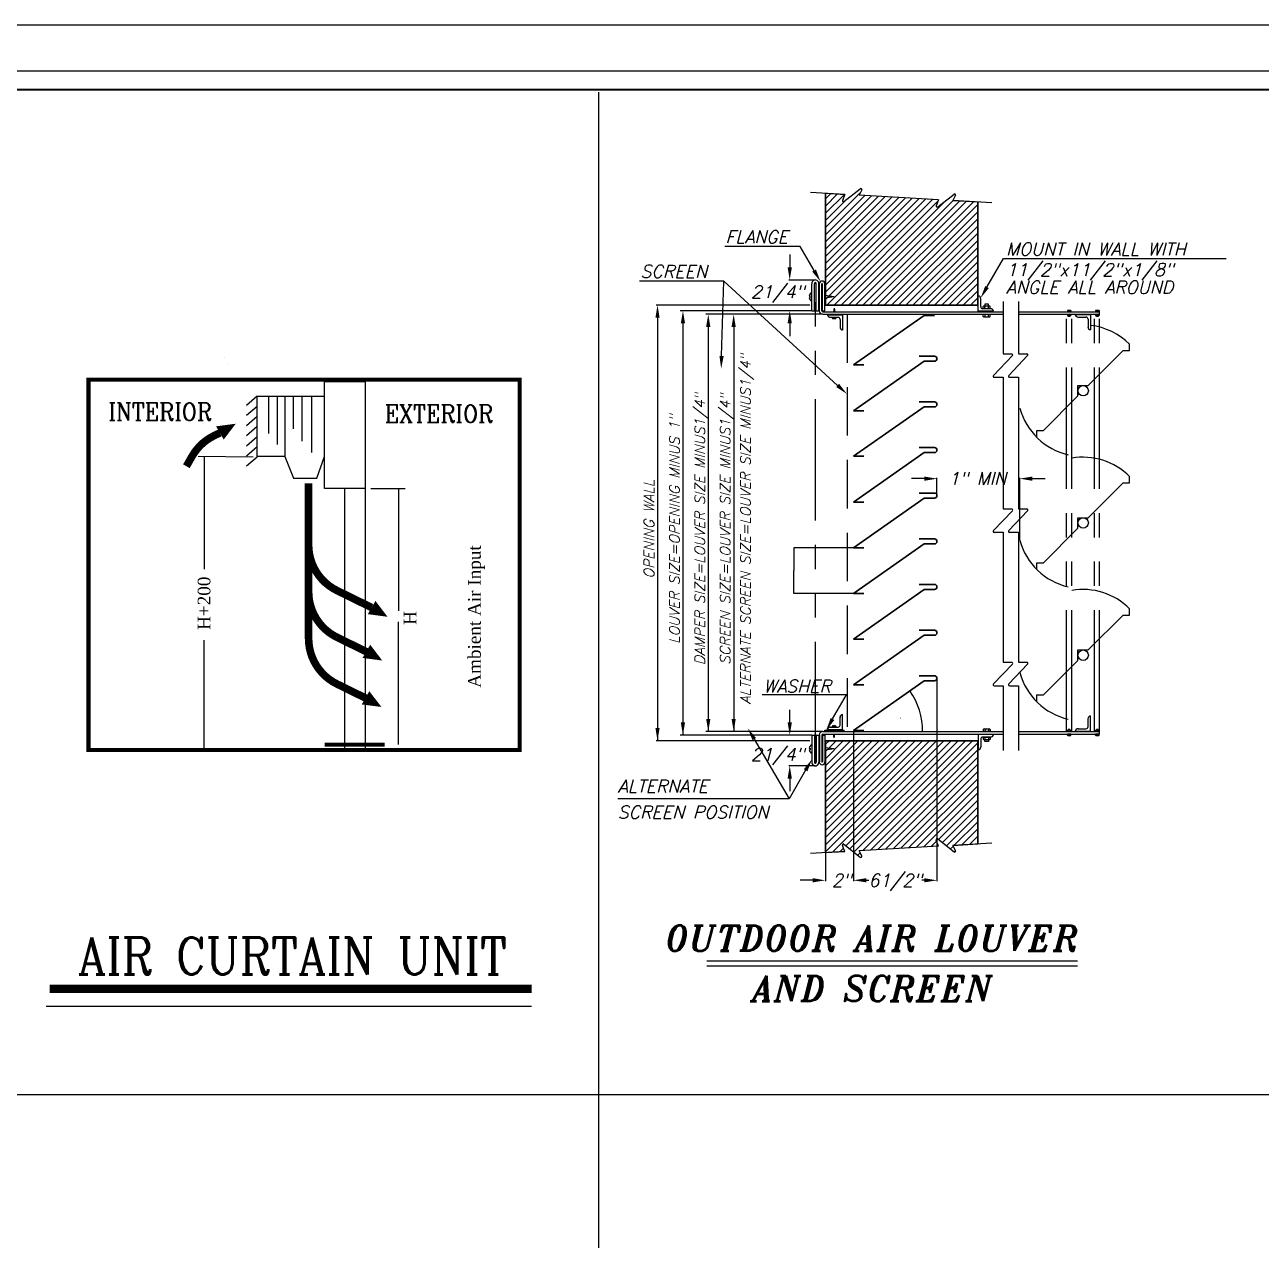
# Model space of a CAD drawing. Extents: x -730 to 2784, y 160 to 852.
# Drawn here: x -700.77 to -688.04, y 225.65 to 238.18 of the extents above; entities that cross this region are included whole.
import ezdxf
from ezdxf.enums import TextEntityAlignment as Align

# ---------------------------------------------------------------- set-up
doc = ezdxf.new("R2010")
doc.units = 0
doc.header["$MEASUREMENT"] = 0
doc.header["$PDMODE"] = 34
doc.header["$PDSIZE"] = 0.4
for name, pattern in [('DASHED', [0.75, 0.5, -0.25]), ('HIDDEN2', [0.1875, 0.125, -0.0625]), ('PHANTOM', [2.5, 1.25, -0.25, 0.25, -0.25, 0.25, -0.25])]:
    doc.linetypes.add(name, pattern=pattern)
for name, color, linetype, lineweight in [('2', 2, 'Continuous', 25), ('3', 3, 'Continuous', 25), ('5', 5, 'Continuous', 35), ('furniture', 44, 'Continuous', 20)]:
    doc.layers.add(name, color=color, linetype=linetype, lineweight=lineweight)
for name, color, linetype in [('fram', 252, 'Continuous'), ('LEADER', 4, 'Continuous'), ('LIGHT', 7, 'Continuous'), ('MODIFY', 6, 'Continuous'), ('Text', 42, 'Continuous'), ('WALL', 4, 'Continuous'), ('Z20', 2, 'Continuous')]:
    doc.layers.add(name, color=color, linetype=linetype)
doc.styles.add('ROMANC', font='italict.shx')
doc.styles.add('ROMANS', font='romantic.ttf')
doc.styles.add('ROMANT', font='romanc.shx')

# ---------------------------------------------------------------- blocks, each defined once
blk = doc.blocks.new('DOT')
at = {"color": 0, "linetype": 'ByBlock'}
blk.add_line((-0.5, 0), (-1, 0), dxfattribs=at)
at = {"color": 0, "linetype": 'ByBlock', "const_width": 0.5}
blk.add_lwpolyline([(-0.25, 0, 1), (0.25, 0, 1)], format="xyb", close=True, dxfattribs=at)

msp = doc.modelspace()

# ---------------------------------------------------------------- linework, layer by layer
at = {"color": 7}
msp.add_line((-694.862, 237.479), (-694.862, 213.419), dxfattribs=at)
at = {"color": 0}
for p, q in [((-692.526, 236.085), (-692.165, 236.446)), ((-692.526, 236.38), (-692.47, 236.436)), ((-692.526, 236.307), (-692.4, 236.432)), ((-692.526, 236.233), (-692.33, 236.428)), ((-692.526, 236.011), (-692.12, 236.416)), ((-692.526, 235.937), (-692.05, 236.412)), ((-692.526, 235.863), (-691.98, 236.408)), ((-692.526, 235.789), (-691.91, 236.404)), ((-692.526, 235.715), (-691.84, 236.4)), ((-692.526, 235.641), (-691.771, 236.396)), ((-692.526, 235.567), (-691.701, 236.392)), ((-692.526, 235.493), (-691.631, 236.388)), ((-692.526, 235.419), (-691.561, 236.384)), ((-692.526, 235.346), (-691.491, 236.38)), ((-692.526, 236.159), (-692.319, 236.366)), ((-692.511, 235.286), (-691.421, 236.376)), ((-692.363, 235.286), (-691.284, 236.365)), ((-692.289, 235.286), (-691.211, 236.364)), ((-692.437, 235.286), (-691.367, 236.356)), ((-692.215, 235.286), (-691.141, 236.36)), ((-692.141, 235.286), (-691.071, 236.356)), ((-692.067, 235.286), (-691.001, 236.352)), ((-691.993, 235.286), (-690.957, 236.322)), ((-691.919, 235.286), (-690.957, 236.248)), ((-691.845, 235.286), (-690.957, 236.174)), ((-691.772, 235.286), (-690.957, 236.101)), ((-691.698, 235.286), (-690.957, 236.027)), ((-691.624, 235.286), (-690.957, 235.953)), ((-691.55, 235.286), (-690.957, 235.879)), ((-691.476, 235.286), (-690.957, 235.805)), ((-691.402, 235.286), (-690.957, 235.731)), ((-691.328, 235.286), (-690.957, 235.657)), ((-691.254, 235.286), (-690.957, 235.583)), ((-691.18, 235.286), (-690.957, 235.509)), ((-691.106, 235.286), (-690.957, 235.435)), ((-691.032, 235.286), (-690.957, 235.361)), ((-690.958, 235.286), (-690.957, 235.287)), ((-692.526, 229.653), (-691.38, 230.799)), ((-692.526, 229.727), (-691.453, 230.799)), ((-692.526, 229.801), (-691.527, 230.799)), ((-692.526, 229.875), (-691.601, 230.799)), ((-692.526, 229.949), (-691.675, 230.799)), ((-692.526, 230.023), (-691.749, 230.799)), ((-692.526, 230.097), (-691.823, 230.799)), ((-692.526, 230.171), (-691.897, 230.799)), ((-692.526, 230.245), (-691.971, 230.799)), ((-692.526, 230.319), (-692.045, 230.799)), ((-692.526, 230.393), (-692.119, 230.799)), ((-692.526, 230.467), (-692.193, 230.799)), ((-692.526, 230.54), (-692.267, 230.799)), ((-692.526, 230.614), (-692.341, 230.799)), ((-692.526, 230.688), (-692.414, 230.799)), ((-692.526, 230.762), (-692.488, 230.799)), ((-692.454, 229.651), (-691.306, 230.799)), ((-692.314, 229.717), (-691.232, 230.799)), ((-692.273, 229.684), (-691.158, 230.799)), ((-692.232, 229.651), (-691.084, 230.799)), ((-692.141, 229.668), (-691.01, 230.799)), ((-692.062, 229.673), (-690.957, 230.778)), ((-691.984, 229.677), (-690.957, 230.704)), ((-691.906, 229.682), (-690.957, 230.63)), ((-691.827, 229.686), (-690.957, 230.556)), ((-691.749, 229.691), (-690.957, 230.482)), ((-691.671, 229.695), (-690.957, 230.408)), ((-691.592, 229.7), (-690.957, 230.334)), ((-691.514, 229.704), (-690.957, 230.261)), ((-691.362, 229.782), (-690.957, 230.187)), ((-691.321, 229.75), (-690.957, 230.113)), ((-691.279, 229.717), (-690.957, 230.039)), ((-691.2, 229.722), (-690.957, 229.965)), ((-691.122, 229.727), (-690.957, 229.891)), ((-691.435, 229.709), (-691.38, 229.764)), ((-691.043, 229.731), (-690.957, 229.817)), ((-690.965, 229.736), (-690.957, 229.743)), ((-692.376, 229.655), (-692.339, 229.692)), ((-692.191, 229.619), (-692.166, 229.643)), ((-691.238, 229.684), (-691.208, 229.714)), ((-691.196, 229.653), (-691.184, 229.664))]:
    msp.add_line(p, q, dxfattribs=at)
at = {"color": 0, "linetype": 'ByBlock'}
for p, q in [((-698.925, 233.723), (-698.925, 232.566)), ((-696.921, 233.393), (-696.921, 232.138)), ((-692.236, 232.788), (-692.851, 232.788)), ((-692.851, 232.788), (-692.851, 232.553)), ((-692.851, 232.317), (-692.851, 232.552)), ((-692.236, 232.317), (-692.851, 232.317)), ((-696.921, 230.761), (-696.921, 232.023)), ((-698.925, 230.706), (-698.925, 231.836))]:
    msp.add_line(p, q, dxfattribs=at)
msp.add_arc((-692.254, 230.894), 0.73, 0.0074, 34.9926, dxfattribs=at)
for points in [[(-692.851, 232.788), (-692.851, 232.788), (-692.851, 232.788)], [(-692.851, 232.317), (-692.851, 232.317), (-692.851, 232.317)], [(-691.656, 231.312), (-691.656, 231.312), (-691.656, 231.312)], [(-691.524, 230.894), (-691.524, 230.894), (-691.524, 230.894)]]:
    msp.add_solid(points, dxfattribs=at)
at = {"layer": '2'}
for p, q in [((-692.326, 236.428), (-692.679, 236.448)), ((-692.526, 236.439), (-692.326, 236.428)), ((-692.326, 236.428), (-692.351, 236.365)), ((-692.335, 236.353), (-692.167, 236.486)), ((-692.151, 236.474), (-692.178, 236.419)), ((-691.36, 236.373), (-692.178, 236.419)), ((-691.36, 236.373), (-691.385, 236.31)), ((-691.369, 236.298), (-691.201, 236.431)), ((-691.185, 236.419), (-691.212, 236.364)), ((-690.812, 236.342), (-691.212, 236.364)), ((-692.693, 235.382), (-692.681, 235.382)), ((-692.693, 235.362), (-692.681, 235.362)), ((-692.681, 235.362), (-692.681, 235.382)), ((-690.952, 235.224), (-690.952, 235.38)), ((-690.926, 235.271), (-690.926, 235.354)), ((-692.62, 235.231), (-692.638, 235.231)), ((-692.436, 235.256), (-692.442, 235.218)), ((-692.436, 235.256), (-692.429, 235.218)), ((-690.795, 235.224), (-690.952, 235.224)), ((-690.822, 235.25), (-690.905, 235.25)), ((-690.9, 235.255), (-690.9, 235.273)), ((-690.837, 235.277), (-690.891, 235.277)), ((-690.891, 235.251), (-690.837, 235.251)), ((-690.882, 235.296), (-690.882, 235.277)), ((-690.847, 235.296), (-690.882, 235.296)), ((-690.882, 235.256), (-690.882, 235.272)), ((-690.847, 235.277), (-690.847, 235.296)), ((-690.847, 235.256), (-690.847, 235.272)), ((-690.828, 235.255), (-690.828, 235.273)), ((-690.695, 235.323), (-690.695, 234.784)), ((-690.538, 235.323), (-690.538, 234.784)), ((-690.033, 235.23), (-690.033, 235.219)), ((-689.997, 235.219), (-690.033, 235.219)), ((-690.028, 235.232), (-690.001, 235.232)), ((-690.023, 235.23), (-690.023, 235.219)), ((-690.006, 235.23), (-690.006, 235.219)), ((-689.997, 235.23), (-689.997, 235.219)), ((-689.743, 235.23), (-689.743, 235.219)), ((-689.707, 235.219), (-689.743, 235.219)), ((-689.738, 235.232), (-689.711, 235.232)), ((-689.733, 235.23), (-689.733, 235.219)), ((-689.716, 235.23), (-689.716, 235.219)), ((-689.707, 235.23), (-689.707, 235.219)), ((-692.505, 235.187), (-692.348, 235.187)), ((-692.479, 235.161), (-692.395, 235.161)), ((-692.43, 235.151), (-692.441, 235.151)), ((-692.441, 235.144), (-692.441, 235.151)), ((-692.43, 235.144), (-692.43, 235.151)), ((-692.374, 235.14), (-692.374, 235.056)), ((-692.348, 235.187), (-692.348, 235.03)), ((-690.9, 235.169), (-690.9, 235.191)), ((-690.828, 235.191), (-690.9, 235.191)), ((-690.891, 235.166), (-690.837, 235.166)), ((-690.881, 235.17), (-690.881, 235.191)), ((-690.846, 235.17), (-690.846, 235.191)), ((-690.828, 235.169), (-690.828, 235.191)), ((-690.033, 235.19), (-690.033, 235.181)), ((-690.029, 235.192), (-690.002, 235.192)), ((-690.002, 235.179), (-690.029, 235.179)), ((-690.024, 235.189), (-690.024, 235.181)), ((-690.024, 235.169), (-690.024, 235.179)), ((-690.007, 235.169), (-690.024, 235.169)), ((-690.007, 235.179), (-690.007, 235.169)), ((-690.006, 235.189), (-690.006, 235.181)), ((-689.997, 235.19), (-689.997, 235.181)), ((-689.952, 235.189), (-689.795, 235.189)), ((-689.926, 235.163), (-689.842, 235.163)), ((-689.821, 235.142), (-689.821, 235.058)), ((-689.795, 235.189), (-689.795, 235.032)), ((-689.743, 235.19), (-689.743, 235.181)), ((-689.738, 235.192), (-689.711, 235.192)), ((-689.711, 235.179), (-689.738, 235.179)), ((-689.734, 235.189), (-689.734, 235.181)), ((-689.733, 235.169), (-689.733, 235.179)), ((-689.716, 235.169), (-689.733, 235.169)), ((-689.716, 235.189), (-689.716, 235.181)), ((-689.716, 235.179), (-689.716, 235.169)), ((-689.707, 235.19), (-689.707, 235.181)), ((-690.6, 234.766), (-690.794, 234.561)), ((-690.695, 234.784), (-690.607, 234.784)), ((-690.443, 234.766), (-690.637, 234.561)), ((-690.538, 234.784), (-690.45, 234.784)), ((-690.787, 234.543), (-690.695, 234.543)), ((-690.695, 234.543), (-690.695, 233.187)), ((-690.63, 234.543), (-690.538, 234.543)), ((-690.538, 234.543), (-690.538, 233.187)), ((-698.378, 234.348), (-698.487, 234.253)), ((-698.261, 234.348), (-698.261, 233.965)), ((-698.172, 234.348), (-698.172, 233.852)), ((-698.007, 234.348), (-698.007, 234.011)), ((-697.919, 234.348), (-697.919, 233.886)), ((-697.817, 234.348), (-697.817, 233.769)), ((-698.378, 234.244), (-698.487, 234.149)), ((-698.378, 234.139), (-698.487, 234.044)), ((-698.378, 234.035), (-698.487, 233.94)), ((-698.378, 233.93), (-698.487, 233.835)), ((-698.378, 233.826), (-698.487, 233.731)), ((-698.419, 233.72), (-698.984, 233.728)), ((-698.378, 233.721), (-698.487, 233.626)), ((-697.207, 233.397), (-696.854, 233.397)), ((-690.695, 233.187), (-690.607, 233.187)), ((-690.538, 233.187), (-690.45, 233.187)), ((-690.6, 233.169), (-690.794, 232.964)), ((-690.443, 233.169), (-690.637, 232.964)), ((-690.787, 232.946), (-690.695, 232.946)), ((-690.695, 232.946), (-690.695, 231.607)), ((-690.63, 232.946), (-690.538, 232.946)), ((-690.538, 232.946), (-690.538, 231.607)), ((-690.6, 231.589), (-690.794, 231.384)), ((-690.695, 231.607), (-690.607, 231.607)), ((-690.443, 231.589), (-690.637, 231.384)), ((-690.538, 231.607), (-690.45, 231.607)), ((-690.787, 231.366), (-690.695, 231.366)), ((-690.695, 231.366), (-690.695, 230.699)), ((-690.63, 231.366), (-690.538, 231.366)), ((-690.538, 231.366), (-690.538, 230.699)), ((-692.374, 230.961), (-692.374, 231.045)), ((-692.348, 230.914), (-692.348, 231.071)), ((-689.821, 230.944), (-689.821, 231.027)), ((-689.795, 230.897), (-689.795, 231.054)), ((-692.53, 230.894), (-692.53, 230.909)), ((-692.53, 230.909), (-692.332, 230.909)), ((-692.505, 230.914), (-692.348, 230.914)), ((-692.479, 230.94), (-692.395, 230.94)), ((-692.441, 230.957), (-692.441, 230.949)), ((-692.43, 230.949), (-692.441, 230.949)), ((-692.43, 230.957), (-692.43, 230.949)), ((-692.332, 230.894), (-692.332, 230.909)), ((-690.9, 230.916), (-690.9, 230.895)), ((-690.828, 230.895), (-690.9, 230.895)), ((-690.891, 230.92), (-690.837, 230.92)), ((-690.881, 230.916), (-690.881, 230.895)), ((-690.846, 230.916), (-690.846, 230.895)), ((-690.828, 230.916), (-690.828, 230.895)), ((-690.033, 230.896), (-690.033, 230.905)), ((-690.002, 230.907), (-690.029, 230.907)), ((-690.029, 230.894), (-690.002, 230.894)), ((-690.024, 230.916), (-690.024, 230.907)), ((-690.007, 230.916), (-690.024, 230.916)), ((-690.024, 230.896), (-690.024, 230.905)), ((-690.007, 230.907), (-690.007, 230.916)), ((-690.006, 230.896), (-690.006, 230.905)), ((-689.997, 230.896), (-689.997, 230.905)), ((-689.952, 230.897), (-689.795, 230.897)), ((-689.926, 230.923), (-689.842, 230.923)), ((-689.743, 230.896), (-689.743, 230.905)), ((-689.711, 230.907), (-689.738, 230.907)), ((-689.738, 230.894), (-689.711, 230.894)), ((-689.734, 230.896), (-689.734, 230.905)), ((-689.733, 230.916), (-689.733, 230.907)), ((-689.716, 230.916), (-689.733, 230.916)), ((-689.716, 230.907), (-689.716, 230.916)), ((-689.716, 230.896), (-689.716, 230.905)), ((-689.707, 230.896), (-689.707, 230.905)), ((-692.62, 230.855), (-692.638, 230.855)), ((-692.436, 230.83), (-692.442, 230.867)), ((-692.436, 230.83), (-692.429, 230.867)), ((-690.795, 230.862), (-690.952, 230.862)), ((-690.952, 230.862), (-690.952, 230.705)), ((-690.926, 230.815), (-690.926, 230.732)), ((-690.822, 230.836), (-690.905, 230.836)), ((-690.9, 230.831), (-690.9, 230.813)), ((-690.891, 230.835), (-690.837, 230.835)), ((-690.837, 230.809), (-690.891, 230.809)), ((-690.882, 230.83), (-690.882, 230.814)), ((-690.882, 230.79), (-690.882, 230.809)), ((-690.847, 230.79), (-690.882, 230.79)), ((-690.847, 230.83), (-690.847, 230.814)), ((-690.847, 230.809), (-690.847, 230.79)), ((-690.828, 230.831), (-690.828, 230.813)), ((-690.033, 230.856), (-690.033, 230.866)), ((-689.997, 230.866), (-690.033, 230.866)), ((-690.028, 230.854), (-690.001, 230.854)), ((-690.023, 230.856), (-690.023, 230.866)), ((-690.006, 230.856), (-690.006, 230.866)), ((-689.997, 230.856), (-689.997, 230.866)), ((-689.743, 230.856), (-689.743, 230.866)), ((-689.707, 230.866), (-689.743, 230.866)), ((-689.738, 230.854), (-689.711, 230.854)), ((-689.733, 230.856), (-689.733, 230.866)), ((-689.716, 230.856), (-689.716, 230.866)), ((-689.707, 230.856), (-689.707, 230.866)), ((-692.693, 230.723), (-692.681, 230.723)), ((-692.693, 230.704), (-692.681, 230.704)), ((-692.681, 230.723), (-692.681, 230.704)), ((-691.36, 229.713), (-691.385, 229.776)), ((-691.369, 229.788), (-691.201, 229.655)), ((-690.812, 229.744), (-691.212, 229.721)), ((-692.326, 229.658), (-692.679, 229.638)), ((-692.526, 229.647), (-692.326, 229.658)), ((-692.326, 229.658), (-692.351, 229.721)), ((-692.335, 229.733), (-692.167, 229.6)), ((-691.36, 229.713), (-692.178, 229.666)), ((-692.151, 229.612), (-692.178, 229.666)), ((-691.185, 229.667), (-691.212, 229.721)), ((-700.55, 228.064), (-695.552, 228.064))]:
    msp.add_line(p, q, dxfattribs=at)
at = {"layer": '2', "linetype": 'PHANTOM'}
for p, q in [((-692.629, 230.567), (-692.629, 235.519)), ((-690.041, 230.894), (-690.041, 235.192)), ((-689.989, 230.894), (-689.989, 235.192)), ((-689.754, 230.894), (-689.754, 235.192)), ((-689.702, 230.894), (-689.702, 235.192))]:
    msp.add_line(p, q, dxfattribs=at)
at = {"layer": '2', "linetype": 'HIDDEN2'}
for p, q in [((-692.437, 235.372), (-692.531, 235.385)), ((-692.437, 235.372), (-692.531, 235.359)), ((-692.437, 230.714), (-692.531, 230.726)), ((-692.437, 230.714), (-692.531, 230.701))]:
    msp.add_line(p, q, dxfattribs=at)
at = {"layer": '2', "color": 3}
for p, q in [((-698.093, 234.348), (-697.684, 234.348)), ((-697.684, 233.728), (-697.684, 234.348)), ((-698.093, 233.726), (-698.004, 233.505)), ((-697.763, 233.505), (-697.684, 233.728)), ((-698.004, 233.505), (-697.763, 233.505)), ((-697.48, 233.397), (-697.48, 230.703)), ((-697.266, 233.397), (-697.266, 230.703))]:
    msp.add_line(p, q, dxfattribs=at)
at = {"layer": '2', "const_width": 0.0418}
msp.add_lwpolyline([(-700.115, 234.518), (-695.675, 234.518), (-695.675, 230.703), (-700.115, 230.703)], close=True, dxfattribs=at)
at = {"layer": '2', "color": 3}
for points in [[(-697.684, 234.501), (-697.266, 234.501), (-697.266, 233.397), (-697.684, 233.397)], [(-698.378, 234.348), (-698.093, 234.348), (-698.093, 233.726), (-698.378, 233.726)]]:
    msp.add_lwpolyline(points, close=True, dxfattribs=at)
at = {"layer": '2'}
for points in [[(-698.762, 233.97, 0.157, 0, 0), (-698.598, 234.065, 0, 0, 0)], [(-697.199, 232.171, 0.157, 0, 0), (-697.035, 232.076, 0, 0, 0)], [(-697.253, 231.72, 0.157, 0, 0), (-697.089, 231.625, 0, 0, 0)], [(-697.262, 231.241, 0.157, 0, 0), (-697.098, 231.147, 0, 0, 0)]]:
    msp.add_lwpolyline(points, format="xyseb", dxfattribs=at)
at = {"layer": '2', "const_width": 0.0784}
for points in [[(-698.824, 233.94, 0.149594), (-699.047, 233.731, 0.149594)], [(-697.555, 232.346, -0.286199), (-697.848, 232.815, -0.286199)], [(-697.555, 231.864, -0.286199), (-697.848, 232.334, -0.286199)], [(-697.555, 231.383, -0.286199), (-697.848, 231.852, -0.286199)]]:
    msp.add_lwpolyline(points, format="xyb", dxfattribs=at)
at = {"layer": '2'}
for points, const_width in [([(-698.824, 233.94), (-698.762, 233.97)], 0.0784), ([(-699.047, 233.731), (-699.107, 233.627)], 0.0784), ([(-697.848, 233.452), (-697.848, 231.852)], 0.0784), ([(-697.555, 232.346), (-697.199, 232.171)], 0.0784), ([(-697.555, 231.864), (-697.199, 231.69)], 0.0784), ([(-697.555, 231.383), (-697.199, 231.208)], 0.0784), ([(-697.065, 230.758), (-697.681, 230.758)], 0.0418), ([(-700.514, 228.244), (-695.552, 228.244)], 0.0867)]:
    msp.add_lwpolyline(points, dxfattribs=dict(at, const_width=const_width))
for centre in [(-689.871, 234.405), (-689.871, 233.043), (-689.871, 231.68)]:
    msp.add_circle(centre, 0.0538, dxfattribs=at)
for centre, radius, start, end in [((-692.341, 236.361), 0.0105, 158.6599, 308.4582), ((-692.16, 236.478), 0.0105, 337.1019, 128.4582), ((-691.195, 236.423), 0.0105, 337.1019, 128.4582), ((-691.375, 236.306), 0.0105, 158.6599, 308.4582), ((-692.647, 235.372), 0.047, 111.428, 168.163), ((-692.647, 235.372), 0.047, 191.837, 248.572), ((-690.955, 235.352), 0.0287, 355.1101, 85.1101), ((-690.905, 235.271), 0.0209, 180, 270), ((-690.891, 235.264), 0.0122, 38.8444, 137.5967), ((-690.891, 235.264), 0.0122, 222.4033, 321.1556), ((-690.864, 235.241), 0.036, 60.9017, 119.0983), ((-690.864, 235.287), 0.036, 240.9017, 299.0983), ((-690.837, 235.264), 0.0122, 42.4033, 141.1556), ((-690.837, 235.264), 0.0122, 218.8444, 317.5967), ((-690.824, 235.221), 0.0287, 4.8899, 94.8899), ((-690.028, 235.226), 0.0061, 38.8444, 137.5967), ((-690.015, 235.214), 0.018, 60.9017, 119.0983), ((-690.001, 235.226), 0.0061, 42.4033, 141.1556), ((-689.738, 235.226), 0.0061, 38.8444, 137.5967), ((-689.725, 235.214), 0.018, 60.9017, 119.0983), ((-689.711, 235.226), 0.0061, 42.4033, 141.1556), ((-692.476, 235.19), 0.0287, 184.8899, 274.8899), ((-692.436, 235.171), 0.0269, 201.428, 258.163), ((-692.436, 235.171), 0.0269, 281.837, 338.572), ((-692.395, 235.14), 0.0209, 0, 90), ((-690.891, 235.178), 0.0122, 222.4033, 321.1556), ((-690.864, 235.202), 0.036, 240.9017, 299.0983), ((-690.837, 235.178), 0.0122, 218.8444, 317.5967), ((-690.029, 235.186), 0.0061, 38.8444, 137.5967), ((-690.029, 235.185), 0.0061, 222.4033, 321.1556), ((-690.015, 235.174), 0.018, 60.9017, 119.0983), ((-690.015, 235.197), 0.018, 240.9017, 299.0983), ((-690.002, 235.186), 0.0061, 42.4033, 141.1556), ((-690.002, 235.185), 0.0061, 218.8444, 317.5967), ((-689.923, 235.192), 0.0287, 184.8899, 274.8899), ((-689.842, 235.142), 0.0209, 0, 90), ((-689.738, 235.186), 0.0061, 38.8444, 137.5967), ((-689.738, 235.185), 0.0061, 222.4033, 321.1556), ((-689.725, 235.174), 0.018, 60.9017, 119.0983), ((-689.725, 235.197), 0.018, 240.9017, 299.0983), ((-689.711, 235.186), 0.0061, 42.4033, 141.1556), ((-689.711, 235.185), 0.0061, 218.8444, 317.5967), ((-692.346, 235.059), 0.0287, 175.1101, 265.1101), ((-689.793, 235.061), 0.0287, 175.1101, 265.1101), ((-690.607, 234.774), 0.0105, 316.5867, 90), ((-690.45, 234.774), 0.0105, 316.5867, 90), ((-690.787, 234.554), 0.0105, 136.5867, 270), ((-690.63, 234.554), 0.0105, 136.5867, 270), ((-690.607, 233.176), 0.0105, 316.5867, 90), ((-690.45, 233.176), 0.0105, 316.5867, 90), ((-690.787, 232.956), 0.0105, 136.5867, 270), ((-690.63, 232.956), 0.0105, 136.5867, 270), ((-690.607, 231.596), 0.0105, 316.5867, 90), ((-690.45, 231.596), 0.0105, 316.5867, 90), ((-690.787, 231.376), 0.0105, 136.5867, 270), ((-690.63, 231.376), 0.0105, 136.5867, 270), ((-692.346, 231.042), 0.0287, 94.8899, 184.8899), ((-689.793, 231.025), 0.0287, 94.8899, 184.8899), ((-692.476, 230.911), 0.0287, 85.1101, 175.1101), ((-692.436, 230.93), 0.0269, 101.837, 158.572), ((-692.436, 230.93), 0.0269, 21.428, 78.163), ((-692.395, 230.961), 0.0209, 270, 0), ((-690.891, 230.908), 0.0122, 38.8444, 137.5967), ((-690.864, 230.884), 0.036, 60.9017, 119.0983), ((-690.837, 230.908), 0.0122, 42.4033, 141.1556), ((-690.029, 230.901), 0.0061, 38.8444, 137.5967), ((-690.029, 230.9), 0.0061, 222.4033, 321.1556), ((-690.015, 230.889), 0.018, 60.9017, 119.0983), ((-690.015, 230.912), 0.018, 240.9017, 299.0983), ((-690.002, 230.901), 0.0061, 42.4033, 141.1556), ((-690.002, 230.9), 0.0061, 218.8444, 317.5967), ((-689.923, 230.894), 0.0287, 85.1101, 175.1101), ((-689.842, 230.944), 0.0209, 270, 0), ((-689.738, 230.901), 0.0061, 38.8444, 137.5967), ((-689.738, 230.9), 0.0061, 222.4033, 321.1556), ((-689.725, 230.889), 0.018, 60.9017, 119.0983), ((-689.725, 230.912), 0.018, 240.9017, 299.0983), ((-689.711, 230.901), 0.0061, 42.4033, 141.1556), ((-689.711, 230.9), 0.0061, 218.8444, 317.5967), ((-690.905, 230.815), 0.0209, 90, 180), ((-690.891, 230.822), 0.0122, 38.8444, 137.5967), ((-690.891, 230.822), 0.0122, 222.4033, 321.1556), ((-690.864, 230.799), 0.036, 60.9017, 119.0983), ((-690.864, 230.845), 0.036, 240.9017, 299.0983), ((-690.837, 230.822), 0.0122, 42.4033, 141.1556), ((-690.837, 230.822), 0.0122, 218.8444, 317.5967), ((-690.824, 230.865), 0.0287, 265.1101, 355.1101), ((-690.028, 230.86), 0.0061, 222.4033, 321.1556), ((-690.015, 230.872), 0.018, 240.9017, 299.0983), ((-690.001, 230.86), 0.0061, 218.8444, 317.5967), ((-689.738, 230.86), 0.0061, 222.4033, 321.1556), ((-689.725, 230.872), 0.018, 240.9017, 299.0983), ((-689.711, 230.86), 0.0061, 218.8444, 317.5967), ((-692.647, 230.714), 0.047, 111.428, 168.163), ((-692.647, 230.714), 0.047, 191.837, 248.572), ((-690.955, 230.734), 0.0287, 274.8899, 4.8899), ((-691.375, 229.78), 0.0105, 51.5418, 201.3401), ((-692.341, 229.725), 0.0105, 51.5418, 201.3401), ((-691.195, 229.663), 0.0105, 231.5418, 22.8981), ((-692.16, 229.608), 0.0105, 231.5418, 22.8981)]:
    msp.add_arc(centre, radius, start, end, dxfattribs=at)
at = {"layer": '3'}
for p, q in [((-691.212, 236.364), (-690.957, 236.35)), ((-692.664, 235.229), (-692.664, 235.506)), ((-692.638, 235.229), (-692.638, 235.506)), ((-692.62, 235.229), (-692.62, 235.506)), ((-692.594, 235.229), (-692.594, 235.506)), ((-692.588, 235.229), (-692.588, 235.506)), ((-692.562, 235.229), (-692.562, 235.506)), ((-692.557, 235.229), (-692.557, 235.506)), ((-692.531, 235.229), (-692.531, 235.506)), ((-692.664, 235.229), (-692.638, 235.229)), ((-692.62, 235.229), (-692.594, 235.229)), ((-692.557, 235.229), (-692.531, 235.229)), ((-692.552, 235.218), (-690.695, 235.218)), ((-690.695, 235.218), (-690.695, 235.192)), ((-690.538, 235.218), (-689.702, 235.218)), ((-689.702, 235.192), (-689.702, 235.218)), ((-692.552, 235.192), (-690.695, 235.192)), ((-690.538, 235.192), (-689.702, 235.192)), ((-689.393, 234.818), (-689.393, 234.884)), ((-689.459, 234.818), (-689.393, 234.818)), ((-689.925, 234.352), (-689.925, 234.459)), ((-689.925, 234.459), (-689.818, 234.459)), ((-690.35, 233.993), (-690.35, 233.927)), ((-690.284, 233.993), (-690.35, 233.993)), ((-689.459, 233.456), (-689.393, 233.456)), ((-689.393, 233.456), (-689.393, 233.521)), ((-689.925, 232.989), (-689.925, 233.097)), ((-689.925, 233.097), (-689.818, 233.097)), ((-690.35, 232.63), (-690.35, 232.564)), ((-690.284, 232.63), (-690.35, 232.63)), ((-689.459, 232.093), (-689.393, 232.093)), ((-689.393, 232.093), (-689.393, 232.159)), ((-689.925, 231.734), (-689.818, 231.734)), ((-689.925, 231.627), (-689.925, 231.734)), ((-690.35, 231.268), (-690.35, 231.202)), ((-690.284, 231.268), (-690.35, 231.268)), ((-692.552, 230.894), (-690.695, 230.894)), ((-690.538, 230.894), (-689.702, 230.894)), ((-689.702, 230.867), (-689.702, 230.894)), ((-692.664, 230.857), (-692.638, 230.857)), ((-692.664, 230.857), (-692.664, 230.58)), ((-692.638, 230.857), (-692.638, 230.58)), ((-692.62, 230.857), (-692.594, 230.857)), ((-692.62, 230.857), (-692.62, 230.58)), ((-692.594, 230.857), (-692.594, 230.58)), ((-692.588, 230.857), (-692.588, 230.58)), ((-692.562, 230.857), (-692.562, 230.58)), ((-692.557, 230.857), (-692.531, 230.857)), ((-692.557, 230.857), (-692.557, 230.58)), ((-692.552, 230.867), (-690.695, 230.867)), ((-692.531, 230.857), (-692.531, 230.58)), ((-690.538, 230.867), (-689.702, 230.867)), ((-691.212, 229.721), (-690.957, 229.736))]:
    msp.add_line(p, q, dxfattribs=at)
at = {"layer": '3', "linetype": 'DASHED'}
msp.add_line((-692.303, 235.192), (-692.303, 230.894), dxfattribs=at)
at = {"layer": '3', "linetype": 'PHANTOM'}
for p, q in [((-689.818, 234.459), (-689.459, 234.818)), ((-689.925, 234.352), (-690.284, 233.993)), ((-689.818, 233.097), (-689.459, 233.456)), ((-689.925, 232.989), (-690.284, 232.63)), ((-689.818, 231.734), (-689.459, 232.093)), ((-689.925, 231.627), (-690.284, 231.268))]:
    msp.add_line(p, q, dxfattribs=at)
at = {"layer": '3'}
for centre, radius, start, end in [((-692.629, 235.51), 0.0355, 354.0983, 185.9017), ((-692.629, 235.509), 0.00979, 340.4347, 199.5653), ((-692.56, 235.506), 0.0287, 0, 180), ((-692.56, 235.506), 0.00261, 0, 180), ((-692.552, 235.229), 0.0366, 180, 270), ((-692.552, 235.229), 0.0105, 180, 270), ((-689.871, 234.405), 0.677, 45, 83.516), ((-689.871, 234.405), 0.677, 195.3563, 256.9395), ((-689.871, 233.043), 0.677, 45, 100.0076), ((-689.871, 233.043), 0.677, 195.3563, 256.9395), ((-689.871, 231.68), 0.677, 45, 100.0076), ((-689.871, 231.68), 0.677, 195.3563, 256.9395), ((-692.552, 230.857), 0.0366, 90, 180), ((-692.552, 230.857), 0.0105, 90, 180), ((-692.629, 230.576), 0.0355, 174.0983, 5.9017), ((-692.629, 230.577), 0.00979, 160.4347, 19.5653), ((-692.56, 230.58), 0.0287, 180, 0), ((-692.56, 230.58), 0.00261, 180, 0)]:
    msp.add_arc(centre, radius, start, end, dxfattribs=at)
at = {"layer": '5'}
for p, q in [((-692.526, 235.286), (-692.526, 236.439)), ((-690.957, 235.286), (-690.957, 236.35)), ((-692.526, 235.286), (-690.957, 235.286)), ((-691.508, 235.179), (-692.236, 234.67)), ((-691.403, 235.179), (-691.508, 235.179)), ((-691.508, 234.709), (-692.236, 234.199)), ((-691.56, 234.761), (-691.403, 234.761)), ((-691.403, 234.709), (-691.508, 234.709)), ((-692.236, 234.67), (-692.131, 234.67)), ((-691.508, 234.238), (-692.236, 233.729)), ((-692.236, 234.199), (-692.131, 234.199)), ((-691.56, 234.291), (-691.403, 234.291)), ((-691.403, 234.238), (-691.508, 234.238)), ((-691.56, 233.82), (-691.403, 233.82)), ((-691.508, 233.768), (-692.236, 233.258)), ((-692.236, 233.729), (-692.131, 233.729)), ((-691.403, 233.768), (-691.508, 233.768)), ((-691.56, 233.35), (-691.403, 233.35)), ((-691.508, 233.297), (-692.236, 232.788)), ((-692.236, 233.258), (-692.131, 233.258)), ((-691.403, 233.297), (-691.508, 233.297)), ((-691.508, 232.827), (-692.236, 232.317)), ((-691.56, 232.879), (-691.403, 232.879)), ((-691.403, 232.827), (-691.508, 232.827)), ((-692.236, 232.788), (-692.131, 232.788)), ((-691.508, 232.357), (-692.236, 231.847)), ((-692.236, 232.317), (-692.131, 232.317)), ((-691.56, 232.409), (-691.403, 232.409)), ((-691.403, 232.357), (-691.508, 232.357)), ((-691.56, 231.938), (-691.403, 231.938)), ((-691.508, 231.886), (-692.236, 231.376)), ((-692.236, 231.847), (-692.131, 231.847)), ((-691.403, 231.886), (-691.508, 231.886)), ((-691.508, 231.416), (-692.236, 230.906)), ((-691.56, 231.468), (-691.403, 231.468)), ((-691.403, 231.416), (-691.508, 231.416)), ((-692.236, 231.376), (-692.131, 231.376)), ((-692.236, 230.906), (-692.131, 230.906)), ((-692.526, 230.799), (-690.957, 230.799)), ((-692.526, 230.799), (-692.526, 229.647)), ((-690.957, 230.799), (-690.957, 229.736))]:
    msp.add_line(p, q, dxfattribs=at)
for centre in [(-691.403, 234.735), (-691.403, 234.264), (-691.403, 233.794), (-691.403, 233.324), (-691.403, 232.853), (-691.403, 232.383), (-691.403, 231.912), (-691.403, 231.442)]:
    msp.add_arc(centre, 0.0261, 270, 90, dxfattribs=at)
at = {"layer": 'DEFPOINTS', "color": 0, "linetype": 'ByBlock'}
for p in [(-692.552, 235.192), (-690.524, 233.499), (-691.377, 233.324), (-690.524, 232.864), (-692.236, 232.788), (-692.851, 232.317), (-692.236, 232.317), (-691.508, 231.416), (-691.377, 231.442), (-691.545, 231.068), (-692.552, 230.894), (-692.552, 230.894), (-692.236, 230.906), (-692.236, 230.906), (-692.236, 230.903), (-690.695, 230.894), (-692.629, 230.541), (-692.526, 229.727)]:
    msp.add_point(p, dxfattribs=at)
at = {"layer": 'fram'}
msp.add_line((-665.384, 237.698), (-729.43, 237.698), dxfattribs=at)
for points in [[(-729.907, 238.175), (-664.907, 238.175), (-664.907, 200.175), (-729.907, 200.175)], [(-672.961, 237.698), (-729.43, 237.698), (-729.43, 200.652), (-672.961, 200.652)]]:
    msp.add_lwpolyline(points, close=True, dxfattribs=at)
at = {"layer": 'furniture', "color": 254}
for p, q in [((-698.671, 234.676), (-698.671, 234.676)), ((-698.024, 234.009), (-698.024, 234.009))]:
    msp.add_line(p, q, dxfattribs=at)
at = {"layer": 'LEADER'}
for p, q in [((-692.786, 235.891), (-693.561, 235.891)), ((-692.642, 235.642), (-692.786, 235.891)), ((-690.862, 235.472), (-690.692, 235.767)), ((-690.692, 235.767), (-688.397, 235.767)), ((-693.572, 235.533), (-694.439, 235.533)), ((-693.595, 234.763), (-693.572, 235.533)), ((-692.4, 234.46), (-693.572, 235.533)), ((-692.308, 231.272), (-693.178, 231.272)), ((-692.452, 231.023), (-692.308, 231.272)), ((-693.259, 230.816), (-692.899, 230.2)), ((-692.73, 230.495), (-692.899, 230.2)), ((-692.899, 230.2), (-694.664, 230.2))]:
    msp.add_line(p, q, dxfattribs=at)
at = {"layer": 'LEADER', "color": 4, "linetype": 'ByBlock'}
for p, q in [((-692.893, 235.807), (-692.893, 235.676)), ((-692.632, 235.545), (-692.902, 235.545)), ((-692.687, 235.287), (-694.269, 235.287)), ((-692.664, 235.229), (-694.023, 235.229)), ((-692.862, 235.229), (-692.902, 235.229)), ((-694.255, 235.156), (-694.255, 230.799)), ((-693.993, 235.098), (-693.993, 230.857)), ((-692.555, 235.192), (-693.757, 235.192)), ((-692.893, 235.098), (-692.893, 234.968)), ((-693.732, 235.062), (-693.732, 230.894)), ((-693.47, 235.062), (-693.47, 230.894)), ((-691.508, 233.499), (-691.639, 233.499)), ((-691.377, 233.327), (-691.377, 233.508)), ((-690.524, 232.867), (-690.524, 233.508)), ((-690.393, 233.499), (-690.263, 233.499)), ((-691.377, 231.439), (-691.377, 229.352)), ((-692.893, 230.988), (-692.893, 231.118)), ((-692.555, 230.894), (-693.757, 230.894)), ((-692.236, 230.903), (-692.236, 229.352)), ((-692.236, 230.899), (-692.236, 229.352)), ((-692.687, 230.799), (-694.269, 230.799)), ((-692.664, 230.857), (-694.023, 230.857)), ((-692.862, 230.857), (-692.902, 230.857)), ((-692.632, 230.541), (-692.902, 230.541)), ((-692.893, 230.41), (-692.893, 230.279)), ((-692.526, 229.724), (-692.526, 229.352)), ((-692.656, 229.361), (-692.787, 229.361)), ((-692.105, 229.361), (-692.079, 229.361)), ((-691.508, 229.361), (-691.534, 229.361))]:
    msp.add_line(p, q, dxfattribs=at)
for points in [[(-692.915, 235.676), (-692.871, 235.676), (-692.893, 235.545)], [(-694.276, 235.156), (-694.233, 235.156), (-694.255, 235.287)], [(-694.015, 235.098), (-693.971, 235.098), (-693.993, 235.229)], [(-692.915, 235.098), (-692.871, 235.098), (-692.893, 235.229)], [(-693.754, 235.062), (-693.71, 235.062), (-693.732, 235.192)], [(-693.492, 235.062), (-693.449, 235.062), (-693.47, 235.192)], [(-691.508, 233.521), (-691.508, 233.477), (-691.377, 233.499)], [(-690.393, 233.521), (-690.393, 233.477), (-690.524, 233.499)], [(-693.754, 231.024), (-693.71, 231.024), (-693.732, 230.894)], [(-693.492, 231.024), (-693.449, 231.024), (-693.47, 230.894)], [(-694.276, 230.93), (-694.233, 230.93), (-694.255, 230.799)], [(-694.015, 230.988), (-693.971, 230.988), (-693.993, 230.857)], [(-692.915, 230.988), (-692.871, 230.988), (-692.893, 230.857)], [(-692.915, 230.41), (-692.871, 230.41), (-692.893, 230.541)], [(-692.656, 229.383), (-692.656, 229.34), (-692.526, 229.361)], [(-692.105, 229.383), (-692.105, 229.34), (-692.236, 229.361)], [(-692.105, 229.383), (-692.105, 229.34), (-692.236, 229.361)], [(-691.508, 229.383), (-691.508, 229.34), (-691.377, 229.361)]]:
    msp.add_solid(points, dxfattribs=at)
at = {"layer": 'LEADER'}
for points in [[(-692.623, 235.653), (-692.661, 235.632), (-692.576, 235.529)], [(-690.843, 235.462), (-690.88, 235.483), (-690.927, 235.359)], [(-693.617, 234.764), (-693.573, 234.762), (-693.599, 234.633)], [(-692.414, 234.443), (-692.385, 234.476), (-692.303, 234.371)], [(-692.471, 231.033), (-692.433, 231.012), (-692.517, 230.909)], [(-693.277, 230.805), (-693.24, 230.827), (-693.325, 230.929)], [(-692.748, 230.505), (-692.711, 230.484), (-692.664, 230.608)]]:
    msp.add_solid(points, dxfattribs=at)
at = {"layer": 'MODIFY'}
msp.add_line((-698.716, 234.745), (-698.716, 234.745), dxfattribs=at)
at = {"layer": 'Text'}
for p, q in [((-689.93, 228.527), (-693.748, 228.527)), ((-689.93, 228.475), (-693.748, 228.475))]:
    msp.add_line(p, q, dxfattribs=at)
at = {"layer": 'WALL', "linetype": 'Continuous'}
msp.add_lwpolyline([(-673.153, 237.506, 0.0192, 0.0192, 0), (-729.238, 237.506, 0.0192, 0.0192, 0), (-729.238, 200.844, 0.0192, 0.0192, 0), (-673.153, 200.844, 0.0192, 0.0192, 0)], format="xyseb", close=True, dxfattribs=at)
msp.add_lwpolyline([(-673.153, 237.506, 0.0192, 0.0192, 0), (-729.238, 237.506, 0.0192, 0.0192, 0), (-729.238, 200.844, 0.0192, 0.0192, 0), (-673.153, 200.844, 0.0192, 0.0192, 0)], format="xyseb", close=True, dxfattribs=at)
at = {"layer": 'Z20', "color": 7}
for p in [(-729.238, 227.156), (-720.227, 227.156)]:
    msp.add_line(p, (-673.153, 227.156), dxfattribs=at)

# ---------------------------------------------------------------- block references
at = {"color": 0, "linetype": 'ByBlock', "xscale": 0.00313631901667577, "yscale": 0.00313631901667577, "zscale": 0.003136319016651793}
for p, rotation in [((-698.925, 233.726), 90), ((-696.921, 233.397), 90), ((-696.921, 230.758), 270), ((-698.925, 230.703), 270)]:
    msp.add_blockref('DOT', p, dxfattribs=dict(at, rotation=rotation))

# ---------------------------------------------------------------- texts
at = {"color": 0, "linetype": 'ByBlock', "style": 'ROMANC'}
for s, p in [('3"', (-692.851, 232.553)), ('35%%d', (-691.75, 231.031))]:
    msp.add_text(s, height=0.000523, dxfattribs=at).set_placement(p, align=Align.MIDDLE_CENTER)
at = {"color": 3, "linetype": 'ByBlock', "style": 'ROMANS'}
for s, height, p in [('H+200', 0.1307, (-698.925, 232.215)), ('H', 0.131, (-696.803, 232.063))]:
    msp.add_text(s, height=height, rotation=90, dxfattribs=at).set_placement(p, align=Align.MIDDLE_CENTER)
at = {"layer": 'LIGHT', "style": 'ROMANT', "width": 0.9}
for s, height, p in [('INTERIOR', 0.183, (-699.376, 234.188)), ('EXTERIOR', 0.183, (-696.505, 234.168)), ('AIR CURTAIN UNIT', 0.37937, (-698.016, 228.582))]:
    msp.add_text(s, height=height, dxfattribs=at).set_placement(p, align=Align.MIDDLE)
at = {"layer": 'Text', "style": 'ROMANC'}
for s, height, p in [('FLANGE', 0.1307, (-693.555, 235.924)), ('MOUNT IN WALL WITH', 0.13068, (-690.665, 235.799)), ('11/2"x11/2"x1/8"', 0.13068, (-690.665, 235.586)), ('SCREEN', 0.1307, (-694.43, 235.569)), ('ANGLE ALL AROUND', 0.13068, (-690.665, 235.405)), ('WASHER', 0.1307, (-693.164, 231.295)), ('ALTERNATE', 0.1307, (-694.664, 230.265)), ('SCREEN POSITION', 0.13068, (-694.664, 229.997)), ('OUTDOOR AIR LOUVER ', 0.25875, (-694.173, 228.636)), ('AND SCREEN', 0.2587, (-693.278, 228.117))]:
    msp.add_text(s, height=height, dxfattribs=at).set_placement(p)
at = {"layer": 'Text', "color": 0, "linetype": 'ByBlock', "style": 'ROMANC'}
for s, p in [('21/4"', (-693.018, 235.423)), ('1" MIN', (-690.962, 233.499)), ('21/4"', (-693.018, 230.658)), ('2"', (-692.359, 229.361)), ('61/2"', (-691.807, 229.361))]:
    msp.add_text(s, height=0.1307, dxfattribs=at).set_placement(p, align=Align.MIDDLE_CENTER)
at = {"layer": 'Text', "style": 'ROMANC'}
for s, p in [('ALTERNATE SCREEN SIZE=LOUVER SIZE MINUS1/4"', (-693.296, 232.978)), ('DAMPER SIZE=LOUVER SIZE MINUS1/4"', (-693.767, 232.978)), ('SCREEN SIZE=LOUVER SIZE MINUS1/4"', (-693.505, 232.978)), ('LOUVER SIZE=OPENING MINUS 1"', (-694.028, 232.978)), ('OPENING WALL', (-694.29, 232.978))]:
    msp.add_text(s, height=0.10454, rotation=90, dxfattribs=at).set_placement(p, align=Align.CENTER)
at = {"layer": 'Text', "style": 'ROMANS'}
msp.add_text('Ambient Air Input', height=0.13068, rotation=90, dxfattribs=at).set_placement((-696.075, 231.344))

doc.saveas('drawing.dxf')
